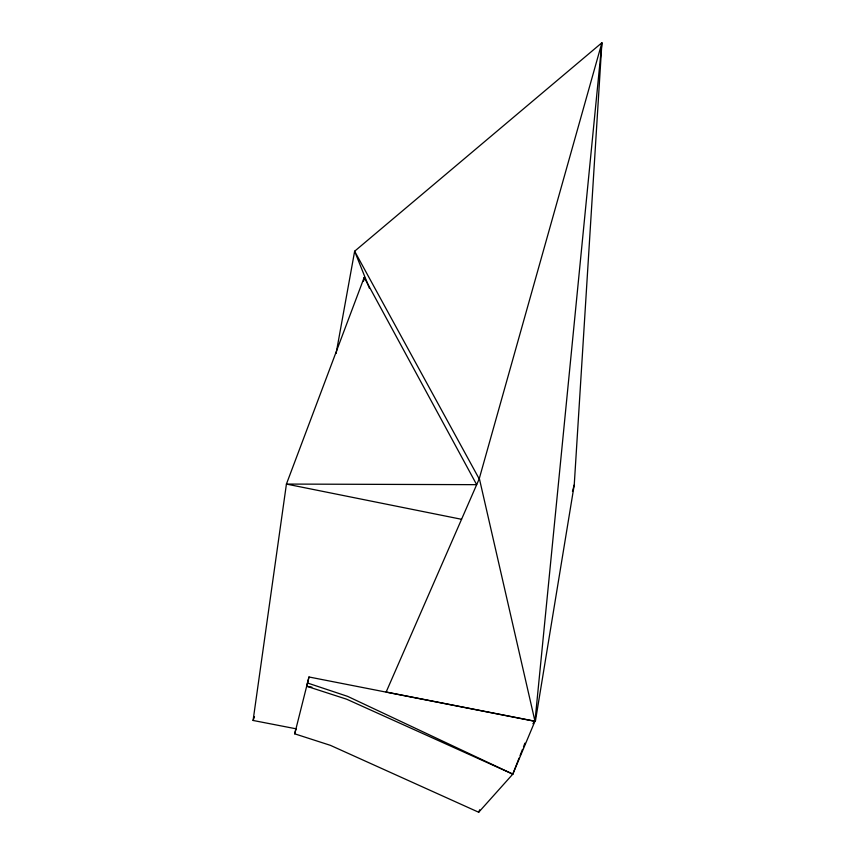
<?xml version="1.0" encoding="UTF-8"?>
<svg xmlns="http://www.w3.org/2000/svg" width="855" height="855" viewBox="0 0 855 855"><rect width="100%" height="100%" fill="white"/><g stroke="black" fill="none" stroke-linecap="round" stroke-linejoin="round"><path stroke-width="1.28" d="M532.889 723.747L535.497 720.626L574.239 484.945L601.909 42.75L354.643 251.22L336.111 353.457M534.984 721.235L479.356 478.533L386.15 692.026L534.984 721.235L601.909 42.75L479.195 478.886L354.643 251.22L369.424 288.285M296.279 728.845L253.091 720.466L286.425 484.069L364.209 277.415L476.673 484.667L286.425 484.069L461.561 519.295M363.418 281.413L364.209 277.415L365.181 279.959M294.708 733.825L308.997 676.989L534.92 721.31L512.808 774.128L478.693 812.25L330.404 745.346L294.708 733.825L295.98 728.823M519.113 758.022L512.808 774.128L346.638 699.198L306.656 686.255L308.997 676.989M572.476 491.369L574.239 484.945M253.091 720.466L254.469 716.725M520.086 755.542L522.512 749.343M523.484 746.864L524.938 743.145M478.693 812.25L479.666 809.781M306.656 686.255L311.904 687.153M307.479 682.995L347.632 696.376L512.808 774.128"/></g></svg>
